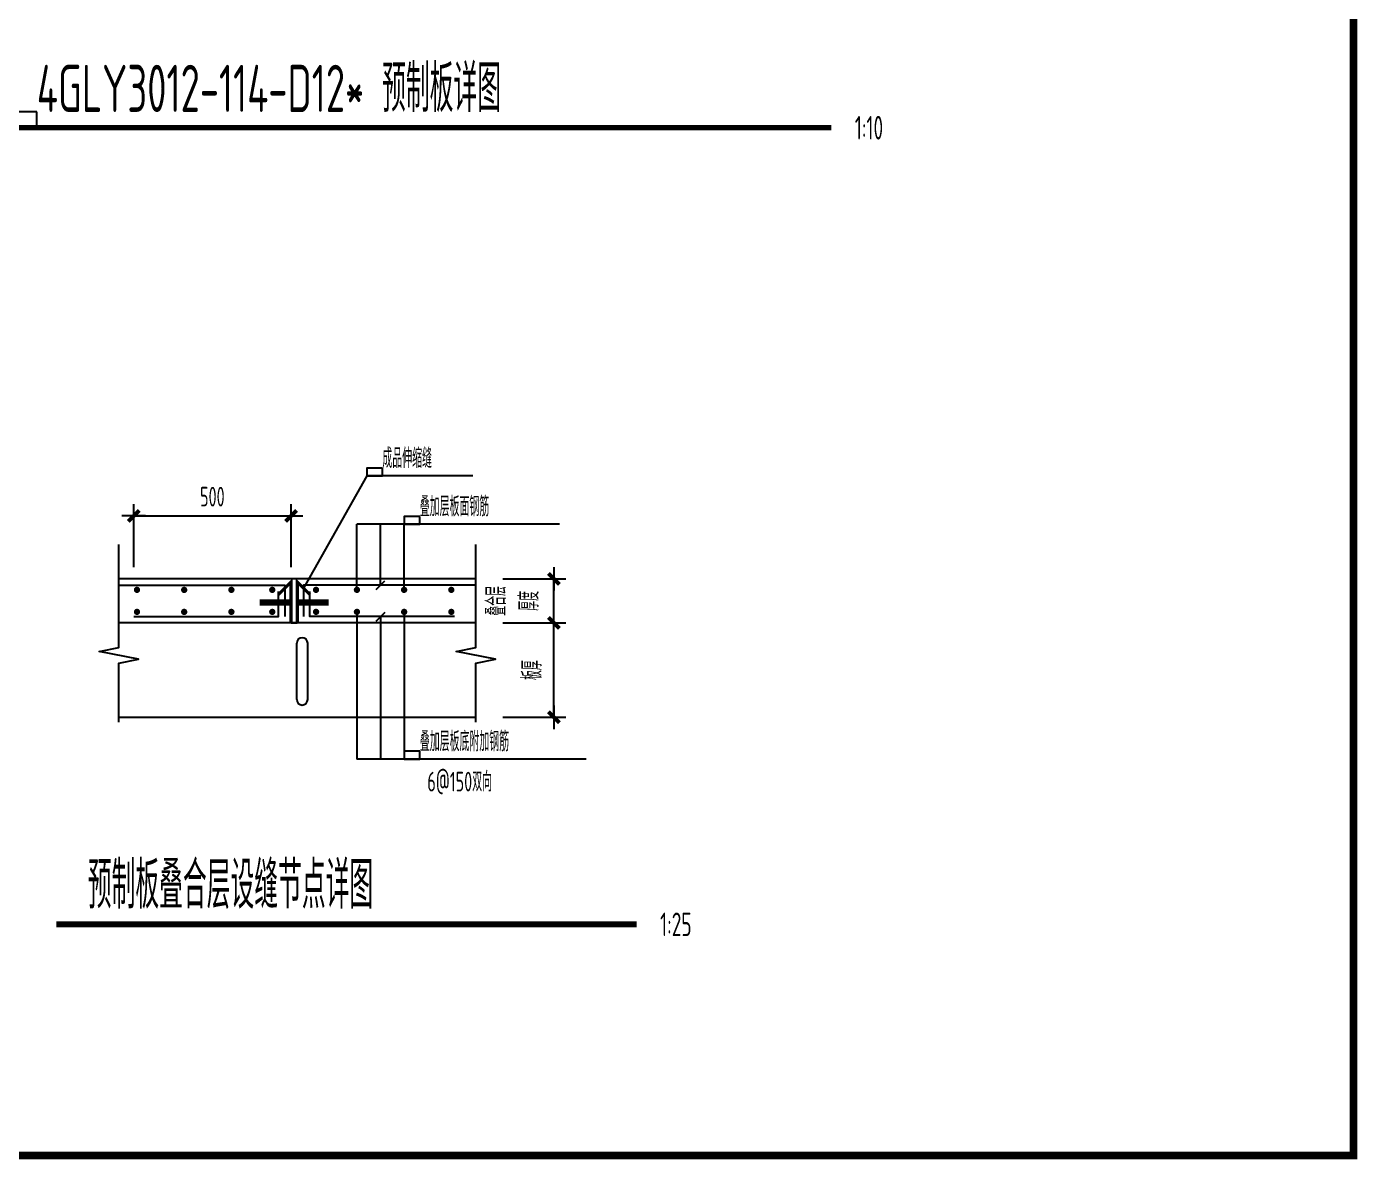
# Model space of a CAD drawing. Extents: x -469675 to 2400000, y -476501 to 2085364.
# Drawn here: x 675317 to 679546, y 389155 to 392755 of the extents above; entities that cross this region are included whole.
import ezdxf

# ---------------------------------------------------------------- set-up
doc = ezdxf.new("R2010")
doc.units = 0
doc.header["$LTSCALE"] = 1000
doc.header["$MEASUREMENT"] = 0
doc.layers.get('0').update_dxf_attribs({"linetype": 'CONTINUOUS', "lineweight": 20})
doc.layers.get('Defpoints').update_dxf_attribs({"linetype": 'CONTINUOUS'})
for name, color, linetype in [('C-DETAIL', 3, 'CONTINUOUS'), ('C-DETAIL_DIM', 3, 'CONTINUOUS'), ('C-DETAIL_REIN', 40, 'CONTINUOUS'), ('C-DETAIL_STEEL_PL', 4, 'CONTINUOUS'), ('C-DETAIL_TEXT', 4, 'CONTINUOUS')]:
    doc.layers.add(name, color=color, linetype=linetype)
doc.layers.add('C-注释', color=30, linetype='CONTINUOUS', plot=False)
doc.styles.add('DIM_FONT', font='gbxwxt.shx', dxfattribs={"width": 0.7, "bigfont": 'gbhzfs.shx'})
doc.styles.add('GBSTYLE', font='gbxwxt.shx', dxfattribs={"width": 0.7, "bigfont": 'gbhzfs.shx'})
doc.dimstyles.new('XB DIMN25', dxfattribs={"dimscale": 0.25, "dimtxt": 250, "dimasz": 1, "dimexe": 150, "dimexo": 150, "dimgap": 120, "dimtad": 1, "dimdec": 0, "dimzin": 0, "dimdsep": 46, "dimtxsty": 'DIM_FONT', "dimblk": '_dimx', "dimcen": 0.09, "dimclrd": 3, "dimclre": 3, "dimclrt": 7, "dimazin": 0, "dimtfac": 1, "dimtdec": 0, "dimtix": 1, "dimtmove": 2, "dimatfit": 3, "dimldrblk": '_dimx', "dimfxl": 0, "dimtolj": 1, "dimtzin": 0, "dimarcsym": 0})

# ---------------------------------------------------------------- blocks, each defined once
blk = doc.blocks.new('A$C3DBC3B8A')
at = {"layer": 'C-DETAIL_TEXT', "color": 3, "ltscale": 0.1, "const_width": 7, "flags": 128}
blk.add_lwpolyline([(2826.9, 0), (1776.9, 0)], dxfattribs=at)
at = {"layer": 'C-注释'}
blk.add_lwpolyline([(1816.9, 20), (1776.9, 20), (1776.9, 0), (1816.9, 0)], close=True, dxfattribs=at)
at = {"layer": 'C-DETAIL_TEXT', "color": 30, "ltscale": 0.1, "style": 'GBSTYLE', "width": 0.7}
blk.add_text('4GLY3012-114-D12* 预制板详图', height=60, rotation=0, dxfattribs=at).set_placement((1816.9, 20))
at = {"layer": 'C-DETAIL_TEXT', "color": 3, "ltscale": 0.1, "style": 'GBSTYLE', "width": 0.7}
blk.add_text('1:10', height=30, rotation=360, dxfattribs=at).set_placement((2856.9, -15))
blk = doc.blocks.new('_dimx')
blk.add_line((-150, 0), (150, 0))
at = {"const_width": 50}
blk.add_lwpolyline([(-70, -70), (70, 70)], dxfattribs=at)
blk = doc.blocks.new('*D580')
at = {"layer": 'C-DETAIL_DIM', "color": 3, "lineweight": -2, "ltscale": 0.25, "transparency": 16777216}
for p, q in [((650802.1, 397358.5), (651002.1, 397358.5)), ((650964.6, 397058.7), (650964.6, 397358.2)), ((650802.1, 397058.5), (651002.1, 397058.5))]:
    blk.add_line(p, q, dxfattribs=at)
at = {"layer": 'Defpoints', "color": 0, "ltscale": 0.25, "transparency": 16777216}
for p in [(650764.6, 397358.5), (650964.6, 397358.5), (650764.6, 397058.5)]:
    blk.add_point(p, dxfattribs=at)
at = {"layer": 'C-DETAIL_DIM', "color": 3, "lineweight": -2, "ltscale": 0.25, "transparency": 16777216, "xscale": 0.25, "yscale": 0.25, "zscale": 0.25}
for p, rotation in [((650964.6, 397358.5), 90), ((650964.6, 397058.5), 270)]:
    blk.add_blockref('_dimx', p, dxfattribs=dict(at, rotation=rotation))
at = {"layer": 'C-DETAIL_DIM', "color": 7, "ltscale": 0.25, "transparency": 16777216, "insert": (650895.1, 397208.5), "char_height": 62.5, "attachment_point": 5, "rotation": 90, "style": 'DIM_FONT'}
blk.add_mtext('\\A1;板厚', dxfattribs=at)
blk = doc.blocks.new('*D581')
at = {"layer": 'C-DETAIL_DIM', "color": 3, "lineweight": -2, "ltscale": 0.25, "transparency": 16777216}
for p, q in [((650964.6, 397498.7), (650964.6, 397499)), ((650802.1, 397498.5), (651002.1, 397498.5)), ((650964.6, 397358.5), (650964.6, 397498.5)), ((650802.1, 397358.5), (651002.1, 397358.5)), ((650964.6, 397358.2), (650964.6, 397358))]:
    blk.add_line(p, q, dxfattribs=at)
at = {"layer": 'Defpoints', "color": 0, "ltscale": 0.25, "transparency": 16777216}
for p in [(650764.6, 397498.5), (650964.6, 397498.5), (650764.6, 397358.5)]:
    blk.add_point(p, dxfattribs=at)
at = {"layer": 'C-DETAIL_DIM', "color": 3, "lineweight": -2, "ltscale": 0.25, "transparency": 16777216, "xscale": 0.25, "yscale": 0.25, "zscale": 0.25}
for p, rotation in [((650964.6, 397498.5), 270), ((650964.6, 397358.5), 90)]:
    blk.add_blockref('_dimx', p, dxfattribs=dict(at, rotation=rotation))
at = {"layer": 'C-DETAIL_DIM', "color": 7, "ltscale": 0.25, "transparency": 16777216, "insert": (650833.2, 397428.5), "char_height": 62.5, "attachment_point": 5, "rotation": 90, "style": 'DIM_FONT'}
blk.add_mtext('\\A1;叠合层\\P厚度', dxfattribs=at)
blk = doc.blocks.new('*D582')
at = {"layer": 'C-DETAIL_DIM', "color": 3, "lineweight": -2, "ltscale": 0.25, "transparency": 16777216}
for p, q in [((649629.1, 397536), (649629.1, 397736)), ((650129.1, 397536), (650129.1, 397736)), ((649629.3, 397698.5), (650128.8, 397698.5))]:
    blk.add_line(p, q, dxfattribs=at)
at = {"layer": 'Defpoints', "color": 0, "ltscale": 0.25, "transparency": 16777216}
for p in [(650129.1, 397698.5), (649629.1, 397498.5), (650129.1, 397498.5)]:
    blk.add_point(p, dxfattribs=at)
at = {"layer": 'C-DETAIL_DIM', "color": 3, "lineweight": -2, "ltscale": 0.25, "transparency": 16777216, "xscale": 0.25, "yscale": 0.25, "zscale": 0.25, "rotation": 180}
blk.add_blockref('_dimx', (649629.1, 397698.5), dxfattribs=at)
at = {"layer": 'C-DETAIL_DIM', "color": 3, "lineweight": -2, "ltscale": 0.25, "transparency": 16777216, "xscale": 0.25, "yscale": 0.25, "zscale": 0.25}
blk.add_blockref('_dimx', (650129.1, 397698.5), dxfattribs=at)
at = {"layer": 'C-DETAIL_DIM', "color": 7, "ltscale": 0.25, "transparency": 16777216, "insert": (649879.1, 397759.7), "char_height": 62.5, "attachment_point": 5, "style": 'DIM_FONT'}
blk.add_mtext('\\A1;500', dxfattribs=at)
blk = doc.blocks.new('A$C651A69B2')
at = {"layer": 'C-DETAIL'}
for p, q in [((745.9, 958), (765.8, 958)), ((763.9, 714.5), (763.9, 893.5)), ((798.9, 714.5), (798.9, 893.5))]:
    blk.add_line(p, q, dxfattribs=at)
at = {"layer": 'C-DETAIL', "color": 1, "ltscale": 0.25}
for points in [[(198.3, 642.5), (198.3, 830), (260.8, 842.5), (135.8, 867.5), (198.3, 880), (198.3, 1207.5)], [(1333.3, 642.5), (1333.3, 830), (1395.8, 842.5), (1270.8, 867.5), (1333.3, 880), (1333.3, 1207.5)]]:
    blk.add_lwpolyline(points, dxfattribs=at)
at = {"layer": 'C-DETAIL', "ltscale": 0.25}
for points in [[(1333.3, 1098), (198.3, 1098)], [(1333.3, 958), (198.3, 958)], [(1333.3, 958), (231.4, 958)], [(198.3, 658), (1333.3, 658)]]:
    blk.add_lwpolyline(points, dxfattribs=at)
at = {"layer": 'C-DETAIL'}
for centre, start, end in [((781.4, 893.5), 0, 180), ((781.4, 714.5), 180, 0)]:
    blk.add_arc(centre, 17.5, start, end, dxfattribs=at)
at = {"layer": 'C-DETAIL_REIN', "ltscale": 0.25}
for points, const_width in [([(705.9, 1048), (745.9, 1088.1), (745.9, 958)], 10), ([(805.9, 1048), (765.9, 1088.1), (765.9, 958)], 10), ([(645.9, 1023.1), (745.9, 1023.1)], 20), ([(765.9, 1023.1), (865.9, 1023.1)], 20)]:
    blk.add_lwpolyline(points, dxfattribs=dict(at, const_width=const_width))
for points in [[(198.3, 1078), (725.9, 1078), (725.9, 978)], [(245.9, 978), (705.9, 978), (705.9, 1058)], [(1333.3, 1078), (785.9, 1078), (785.9, 978)], [(1266, 978), (806, 978), (806, 1058)]]:
    blk.add_lwpolyline(points, dxfattribs=at)
at = {"layer": 'C-DETAIL_REIN', "ltscale": 0.25, "const_width": 10}
for points in [[(251.4, 1063, -1), (261.4, 1063, -1)], [(401.4, 1063, -1), (411.4, 1063, -1)], [(551.4, 1063, -1), (561.4, 1063, -1)], [(681.4, 1063, -1), (691.4, 1063, -1)], [(830.4, 1063, 1), (820.4, 1063, 1)], [(960.4, 1063, 1), (950.4, 1063, 1)], [(1110.4, 1063, 1), (1100.4, 1063, 1)], [(1260.4, 1063, 1), (1250.4, 1063, 1)], [(251.4, 993, 1), (261.4, 993, 1)], [(401.4, 993, 1), (411.4, 993, 1)], [(551.4, 993, -1), (561.4, 993, -1)], [(681.4, 993, -1), (691.4, 993, -1)], [(830.5, 993, 1), (820.5, 993, 1)], [(960.5, 993, 1), (950.5, 993, 1)], [(1110.5, 993, -1), (1100.5, 993, -1)], [(1260.5, 993, -1), (1250.5, 993, -1)]]:
    blk.add_lwpolyline(points, format="xyb", close=True, dxfattribs=at)
at = {"layer": 'C-DETAIL_STEEL_PL'}
for p, q in [((955.4, 1063), (955.4, 1271.6)), ((1030.4, 1078), (1030.4, 1271.6)), ((1105.4, 1063), (1105.4, 1271.6)), ((955.5, 993), (955.5, 524.9)), ((1030.5, 978), (1030.5, 524.9)), ((1105.5, 993), (1105.5, 524.9))]:
    blk.add_line(p, q, dxfattribs=at)
at = {"layer": 'C-DETAIL_TEXT', "ltscale": 0.25}
for p, q in [((986.4, 1425.1), (785.9, 1068.1)), ((1323.8, 1425.1), (986.4, 1425.1)), ((1599.6, 1271.6), (955.4, 1271.6)), ((1016.2, 1063.9), (1044.5, 1092.2)), ((1016.4, 963.9), (1044.7, 992.2)), ((1684, 524.9), (955.5, 524.9))]:
    blk.add_line(p, q, dxfattribs=at)
at = {"layer": 'C-DETAIL_TEXT', "color": 3, "linetype": 'Continuous', "ltscale": 0.25, "const_width": 20, "flags": 128}
blk.add_lwpolyline([(1844.1, 0), (0, 0)], dxfattribs=at)
at = {"layer": 'C-注释'}
for points in [[(1036.4, 1450.1), (986.4, 1450.1), (986.4, 1425.1), (1036.4, 1425.1)], [(1155.4, 1296.6), (1105.4, 1296.6), (1105.4, 1271.6), (1155.4, 1271.6)], [(1155.5, 549.9), (1105.5, 549.9), (1105.5, 524.9), (1155.5, 524.9)]]:
    blk.add_lwpolyline(points, close=True, dxfattribs=at)
at = {"layer": 'C-DETAIL_TEXT', "ltscale": 0.25, "style": 'GBSTYLE', "width": 0.7}
for s, rotation, p in [('成品伸缩缝', 360, (1036.4, 1450.1)), ('叠加层板面钢筋', 360, (1155.4, 1296.6)), ('叠加层板底附加钢筋', 360, (1155.5, 549.9)), ('%%1606@150双向', 0, (1155.5, 422.3))]:
    blk.add_text(s, height=62.5, rotation=rotation, dxfattribs=at).set_placement(p)
at = {"layer": 'C-DETAIL_TEXT', "color": 30, "ltscale": 0.25, "style": 'GBSTYLE', "width": 0.7}
blk.add_text('预制板叠合层设缝节点详图', height=150, rotation=0, dxfattribs=at).set_placement((100, 50))
at = {"layer": 'C-DETAIL_TEXT', "color": 3, "ltscale": 0.25, "style": 'GBSTYLE', "width": 0.7}
blk.add_text('1:25', height=75, rotation=360, dxfattribs=at).set_placement((1919.1, -37.5))
at = {"layer": 'C-DETAIL_DIM', "ltscale": 0.25}
dim = blk.add_linear_dim(base=(745.9, 1298), p1=(245.9, 1098), p2=(745.9, 1098), dimstyle='XB DIMN25', dxfattribs=at)
dim.commit()
dim.dimension.update_dxf_attribs({"geometry": '*D582', "text_midpoint": (495.9, 1359.3), "insert": (-649383.2, -396400.5)})
for base, p1, p2, text, picture, middle in [((1581.4, 1098), (1381.4, 958), (1381.4, 1098), '叠合层\\P厚度', '*D581', (1449.9, 1028)), ((1581.4, 958), (1381.4, 658), (1381.4, 958), '板厚', '*D580', (1511.9, 808))]:
    dim = blk.add_linear_dim(base=base, p1=p1, p2=p2, angle=90, text=text, dimstyle='XB DIMN25', dxfattribs=at)
    dim.commit()
    dim.dimension.update_dxf_attribs({"geometry": picture, "text_midpoint": middle, "insert": (-649383.2, -396400.5)})

msp = doc.modelspace()

# ---------------------------------------------------------------- linework, layer by layer
at = {"ltscale": 0.1, "const_width": 25}
msp.add_lwpolyline([(661133.9659, 396342.9589), (679533.9659, 396342.9589), (679533.9659, 389167.9589), (661133.9659, 389167.9589)], close=True, dxfattribs=at)

# ---------------------------------------------------------------- block references
at = {"xscale": 2.5, "yscale": 2.5, "zscale": 2.5}
msp.add_blockref('A$C3DBC3B8A', (670806.9376, 392434.115), dxfattribs=at)
at = {"layer": 'C-DETAIL_TEXT'}
msp.add_blockref('A$C651A69B2', (675411.2669, 389902.427), dxfattribs=at)

doc.saveas('drawing.dxf')
